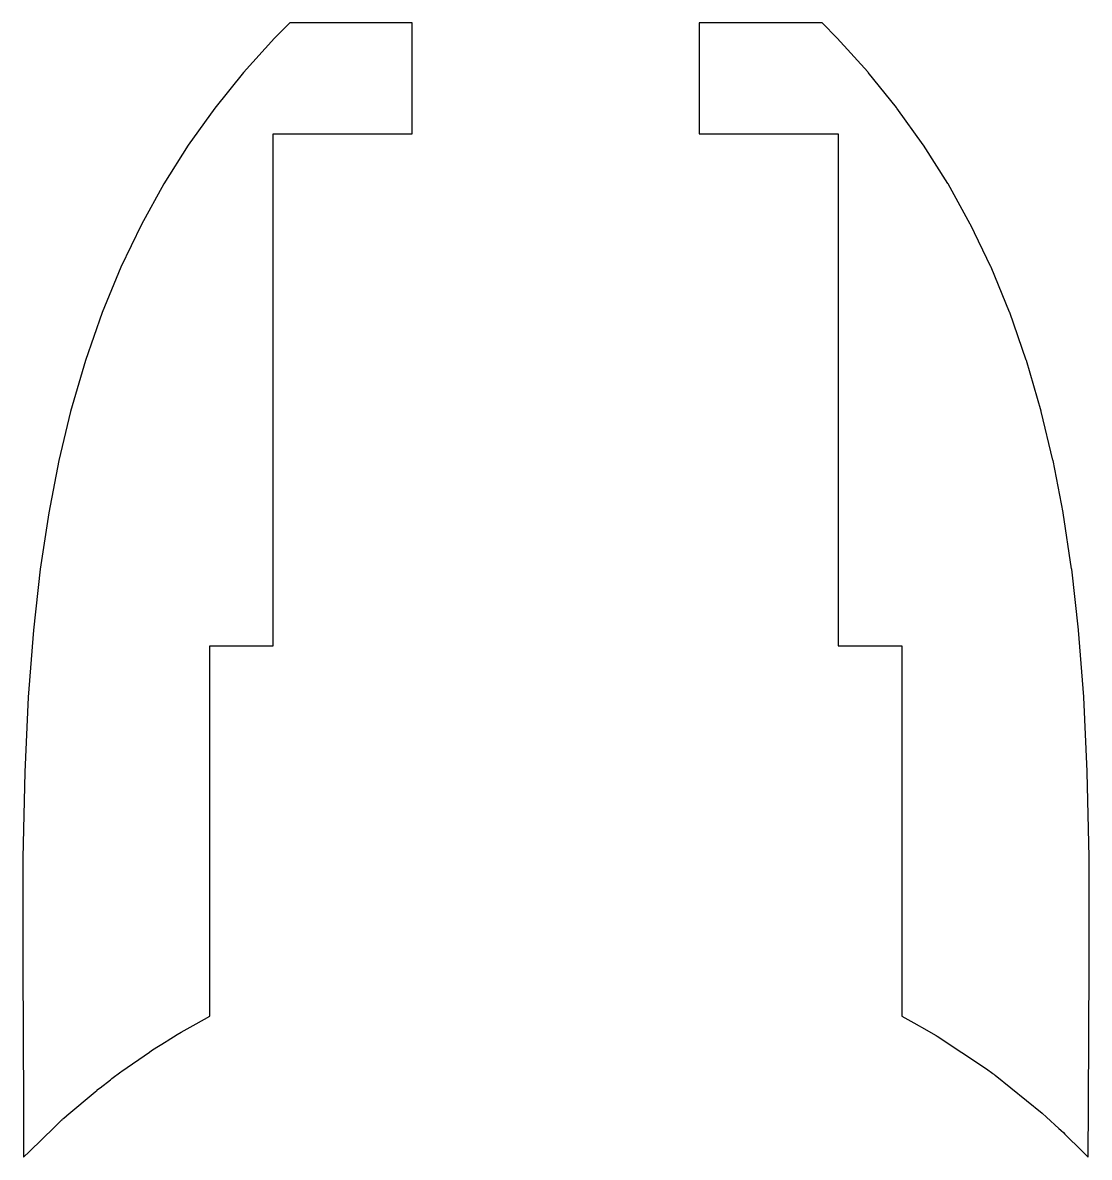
# Model space of a CAD drawing. Extents: x -10.4 to 10.3, y 0 to 22.
import ezdxf

# ---------------------------------------------------------------- set-up
doc = ezdxf.new("R2010")
doc.units = 0
doc.layers.get('0').update_dxf_attribs({"linetype": 'CONTINUOUS'})

msp = doc.modelspace()

# ---------------------------------------------------------------- linework, layer by layer
for points in [[(-10.3529, 3.71078), (-10.3343, 1.01869), (-10.3401, 0.053287), (-10.3399, 0.000491), (-10.2208, 0.115749), (-9.73671, 0.584802), (-9.72298, 0.598104), (-9.64923, 0.66973), (-9.62328, 0.694997), (-9.61797, 0.700165), (-9.59977, 0.717899), (-9.59124, 0.726192), (-9.58829, 0.729062), (-9.57836, 0.738639), (-9.57373, 0.743046), (-9.57039, 0.746218), (-9.56362, 0.752514), (-9.5614, 0.754516), (-9.55785, 0.757715), (-9.5039, 0.805556), (-9.50007, 0.809006), (-8.94999, 1.26901), (-8.91706, 1.29755), (-8.90866, 1.30457), (-8.90764, 1.30542), (-8.88087, 1.32779), (-8.85347, 1.34968), (-8.65206, 1.50135), (-8.62194, 1.52533), (-8.45144, 1.65421), (-8.4306, 1.66906), (-7.8928, 2.0413), (-7.88649, 2.04578), (-7.86325, 2.06229), (-7.83497, 2.08125), (-7.57129, 2.24473), (-7.54928, 2.25943), (-7.35664, 2.38035), (-7.27944, 2.42558), (-6.99085, 2.58748), (-6.7274, 2.73612), (-6.7274, 9.91997), (-5.49549, 9.91997), (-5.49549, 19.8475), (-2.79995, 19.8475), (-2.79995, 22), (-5.17587, 22), (-5.46886, 21.7014), (-6.07001, 21.0366), (-6.62689, 20.3454), (-7.14163, 19.6254), (-7.61603, 18.8733), (-8.05157, 18.0853), (-8.44939, 17.2567), (-8.81034, 16.3816), (-9.13493, 15.4526), (-9.42286, 14.4622), (-9.65031, 13.5099), (-9.8465, 12.4946), (-10.0113, 11.4042), (-10.1444, 10.2221), (-10.2455, 8.92338), (-10.3139, 7.46991), (-10.3494, 5.80923)], [(2.76515, 19.8475), (5.4607, 19.8475), (5.4607, 9.91997), (6.6926, 9.91997), (6.6926, 2.73612), (6.92274, 2.60715), (7.17758, 2.4645), (7.34385, 2.36743), (7.35135, 2.36295), (7.3519, 2.3626), (7.35631, 2.35983), (7.36605, 2.35342), (7.36738, 2.35249), (7.37564, 2.34675), (8.33298, 1.71449), (8.45574, 1.6261), (8.4564, 1.62564), (8.46341, 1.62043), (8.46569, 1.61874), (8.47569, 1.61093), (8.48003, 1.60739), (8.48667, 1.60198), (8.48914, 1.5999), (8.49906, 1.59156), (8.49978, 1.59093), (9.41091, 0.856802), (9.41171, 0.856091), (9.49627, 0.78107), (9.49779, 0.779716), (9.73908, 0.559127), (9.77658, 0.524629), (9.77899, 0.522418), (9.82503, 0.478684), (9.85313, 0.451303), (9.87362, 0.431334), (9.92515, 0.380259), (9.94529, 0.360107), (9.98438, 0.320997), (10.0567, 0.248413), (10.0715, 0.233575), (10.1535, 0.151531), (10.3035, 0.002083), (10.3055, 0.000056), (10.3084, 1.00335), (10.3084, 1.01235), (10.3084, 1.01869), (10.3085, 1.0347), (10.327, 3.71078), (10.327, 3.72326), (10.3234, 5.80923), (10.3232, 5.81914), (10.288, 7.46991), (10.2875, 7.47864), (10.2194, 8.92338), (10.2188, 8.93126), (10.1183, 10.2221), (10.1175, 10.2293), (9.98505, 11.4042), (9.98402, 11.4111), (9.82012, 12.4946), (9.81887, 12.5011), (9.62376, 13.5099), (9.62227, 13.5161), (9.3961, 14.4622), (9.39416, 14.4689), (9.10792, 15.4526), (9.10565, 15.4591), (8.78306, 16.3816), (8.78042, 16.3879), (8.42179, 17.2567), (8.41874, 17.263), (8.02361, 18.0853), (8.02009, 18.0917), (7.5877, 18.8733), (7.5836, 18.8798), (7.11288, 19.6254), (7.10809, 19.6321), (6.59769, 20.3454), (6.59203, 20.3524), (6.04032, 21.0366), (6.03354, 21.044), (5.43864, 21.7014), (5.14869, 21.9966), (5.14539, 22), (2.76515, 22)]]:
    msp.add_lwpolyline(points, close=True)

doc.saveas('drawing.dxf')
